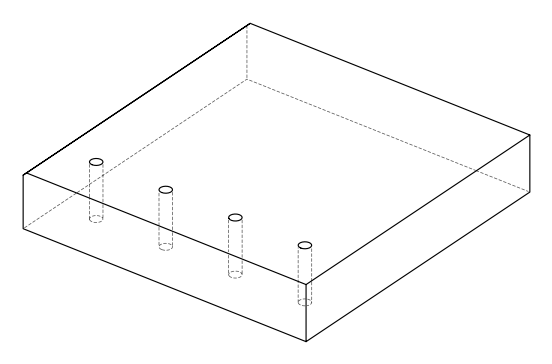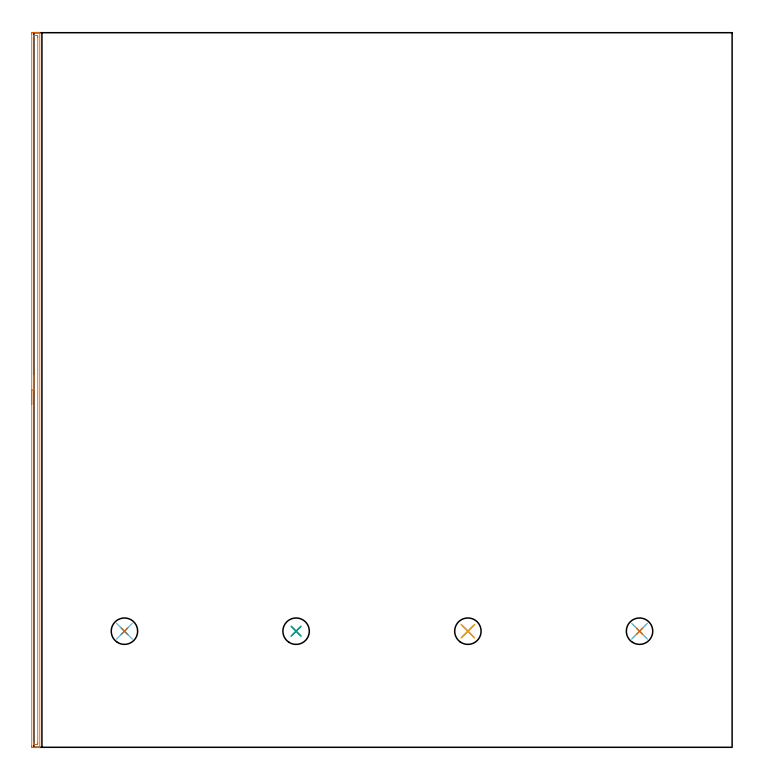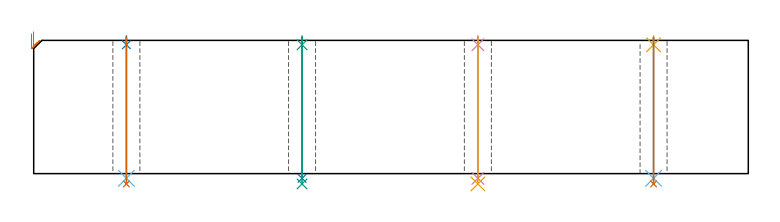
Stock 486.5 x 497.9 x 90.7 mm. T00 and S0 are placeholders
(PLAN: 13 operations, 9 tool changes, 11.5 min)
(1 AREA_MILL | FG_CHAMFER_SURFACE | UGT0205_001 | 8.16 min | 7808 mm3)
(2 SPOT_DRILL | STEP1HOLE | NXT0321_9005460120000 | 0.05 min | 182 mm3)
(3 SPOT_DRILL_1 | STEP1HOLE_1 | NXT0321_9005460120000 | 0.05 min | 182 mm3)
(4 SPOT_DRILL_2 | STEP1HOLE_2 | NXT0321_9005460120000 | 0.05 min | 182 mm3)
(5 SPOT_DRILL_3 | STEP1HOLE_3 | NXT0321_9005460120000 | 0.05 min | 182 mm3)
(6 DRILL_THROUGH_HOLE_INTO_CENTER | STEP1HOLE | NXT0301_065 | 0.39 min | 6118 mm3)
(7 DRILL_TO_ENLARGE_THROUGH_HOLE | STEP1HOLE | UGT0301_253 | 0.4 min | 17760 mm3)
(8 DRILL_THROUGH_HOLE_INTO_CENTER_1 | STEP1HOLE_1 | NXT0301_065 | 0.39 min | 6118 mm3)
(9 DRILL_TO_ENLARGE_THROUGH_HOLE_1 | STEP1HOLE_1 | UGT0301_253 | 0.4 min | 17766 mm3)
(10 DRILL_THROUGH_HOLE_INTO_CENTER_2 | STEP1HOLE_2 | NXT0301_065 | 0.39 min | 6115 mm3)
(11 DRILL_TO_ENLARGE_THROUGH_HOLE_2 | STEP1HOLE_2 | UGT0301_253 | 0.4 min | 17767 mm3)
(12 DRILL_THROUGH_HOLE_INTO_CENTER_3 | STEP1HOLE_3 | NXT0301_065 | 0.39 min | 6113 mm3)
(13 DRILL_TO_ENLARGE_THROUGH_HOLE_3 | STEP1HOLE_3 | UGT0301_253 | 0.4 min | 17764 mm3)
(TOOL UGT0205_001 | Chamfer Mill 20 x 3 x 45 deg. | D20 FL50 Z2)
(TOOL NXT0321_9005460120000 | NC Spot Drill, 142deg, 12mm, Carbide, Uncoated | D12 PA142 FL30 Z2)
(TOOL NXT0301_065 | Carbide Drill 9.4mm [860.1-0940-075A1-MM 2214] | D9.4 PA140 FL98 Z2)
(TOOL UGT0301_253 | Twist Drill 18.4 mm | D18.4 PA118 FL135 Z2)
(OP 1 AREA_MILL)
G17 G21 G94 G90
T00 M6
G54
G17 G0 G90 X-1.5 Y238.95 S1061 M3
G43 Z100.7 H0
Z95.1
G94 G1 Y238.988 Z94.228 F250.
Y239.102 Z93.363
Y239.291 Z92.512
Y239.553 Z91.68
Y239.887 Z90.874
Y240.29 Z90.1
Y240.758 Z89.364
Y241.29 Z88.672
Y241.879 Z88.029
Y242.522 Z87.44
Y243.214 Z86.908
Y243.95 Z86.44
Y244.724 Z86.037
Y245.53 Z85.703
Y246.362 Z85.441
Y247.214 Z85.252
Y248.078 Z85.138
Y248.95 Z85.1
Y496.966
X-1.499 Y497.283 Z85.101
X-1.493 Y497.853 Z85.103
X-1.491 Y497.892 Z85.105
X-0.926 Y497.9 Z85.67
X0.855 Z87.449
X1.405 Z88.002
X1.745 Z88.341
X2.296 Z88.892
X2.635 Z89.23
X3.315 Z89.914
X3.662 Z90.261
X4.053 Y497.893 Z90.644
X4.105 Y497.89 Z90.695
X4.1 Y497.733 Z90.7
Y0.17
X4.097 Y0.01 Z90.688
X4.053 Y0.007 Z90.644
X3.662 Y0. Z90.261
X3.315 Z89.914
X2.635 Z89.23
X1.405 Z88.002
X0.855 Z87.449
X0.24 Z86.835
X-0.926 Y0.001 Z85.67
X-1.176 Y0.003 Z85.42
X-1.491 Y0.008 Z85.105
X-1.493 Y0.047 Z85.103
X-1.499 Y0.617 Z85.101
X-1.5 Y1.194 Z85.1
Y248.95
X-0.086 Z86.514
X-0.085 Y495.598 Z86.515
X-0.083 Y495.699 Z86.517
X-0.079 Y495.89 Z86.521
X-0.035 Y495.892 Z86.565
X0.454 Y495.899 Z87.054
X1.745 Z88.345
X2.236 Y495.897 Z88.836
X2.635 Y495.89 Z89.235
X2.679 Y495.496 Z89.279
X2.682 Y495.449 Z89.282
X2.686 Y494.603 Z89.286
Y494.553
Y3.247
X2.681 Y2.404 Z89.281
X2.679 Y2.359 Z89.279
X2.635 Y2.01 Z89.235
X2.145 Y2.002 Z88.745
X0.855 Y2.001 Z87.455
X0.364 Y2.003 Z86.964
X-0.035 Y2.01 Z86.565
X-0.079 Y2.404 Z86.521
X-0.082 Y2.451 Z86.518
X-0.086 Y3.297 Z86.514
Y3.348
Y248.95
Y249.822 Z86.552
Y250.686 Z86.666
Y251.538 Z86.855
Y252.37 Z87.117
Y253.176 Z87.451
Y253.95 Z87.854
Y254.686 Z88.323
Y255.378 Z88.854
Y256.021 Z89.443
Y256.61 Z90.086
Y257.142 Z90.778
Y257.61 Z91.514
Y258.013 Z92.288
Y258.347 Z93.094
Y258.609 Z93.926
Y258.798 Z94.778
Y258.912 Z95.643
Y258.95 Z96.514
G0 Z100.7
M5
M2
(OP 2 SPOT_DRILL)
G17 G21 G94 G90
T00 M6
G54
G17 G0 G90 X63.1 Y80.9 S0 M3
G43 Z100.7 H0
G94 G81 G98 Z87.7 F250. R93.7
G80
M5
M2
(OP 3 SPOT_DRILL_1)
G17 G21 G94 G90
T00 M6
G54
G17 G0 G90 X182.7 Y80.9 S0 M3
G43 Z100.7 H0
G94 G81 G98 Z87.7 F250. R93.7
G80
M5
M2
(OP 4 SPOT_DRILL_2)
G17 G21 G94 G90
T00 M6
G54
G17 G0 G90 X302.4 Y80.9 S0 M3
G43 Z100.7 H0
G94 G81 G98 Z87.7 F250. R93.7
G80
M5
M2
(OP 5 SPOT_DRILL_3)
G17 G21 G94 G90
T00 M6
G54
G17 G0 G90 X422. Y80.9 S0 M3
G43 Z100.7 H0
G94 G81 G98 Z87.7 F250. R93.7
G80
M5
M2
(OP 6 DRILL_THROUGH_HOLE_INTO_CENTER)
G17 G21 G94 G90
T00 M6
G54
G17 G0 G90 X63.1 Y80.9 S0 M3
G43 Z100.7 H1
G94 G73 G98 Z-3.211 F250. Q9.391 R92.7
G80
M5
M2
(OP 7 DRILL_TO_ENLARGE_THROUGH_HOLE)
G17 G21 G94 G90
T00 M6
G54
G17 G0 G90 X63.1 Y80.9 S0 M3
G43 Z100.7 H0
G94 G73 G98 Z-7.028 F250. Q16.288 R92.7
G80
M5
M2
(OP 8 DRILL_THROUGH_HOLE_INTO_CENTER_1)
G17 G21 G94 G90
T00 M6
G54
G17 G0 G90 X182.7 Y80.9 S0 M3
G43 Z100.7 H1
G94 G73 G98 Z-3.211 F250. Q9.391 R92.7
G80
M5
M2
(OP 9 DRILL_TO_ENLARGE_THROUGH_HOLE_1)
G17 G21 G94 G90
T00 M6
G54
G17 G0 G90 X182.7 Y80.9 S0 M3
G43 Z100.7 H0
G94 G73 G98 Z-7.028 F250. Q16.288 R92.7
G80
M5
M2
(OP 10 DRILL_THROUGH_HOLE_INTO_CENTER_2)
G17 G21 G94 G90
T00 M6
G54
G17 G0 G90 X302.4 Y80.9 S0 M3
G43 Z100.7 H1
G94 G73 G98 Z-3.211 F250. Q9.391 R92.7
G80
M5
M2
(OP 11 DRILL_TO_ENLARGE_THROUGH_HOLE_2)
G17 G21 G94 G90
T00 M6
G54
G17 G0 G90 X302.4 Y80.9 S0 M3
G43 Z100.7 H0
G94 G73 G98 Z-7.028 F250. Q16.288 R92.7
G80
M5
M2
(OP 12 DRILL_THROUGH_HOLE_INTO_CENTER_3)
G17 G21 G94 G90
T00 M6
G54
G17 G0 G90 X422. Y80.9 S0 M3
G43 Z100.7 H1
G94 G73 G98 Z-3.211 F250. Q9.391 R92.7
G80
M5
M2
(OP 13 DRILL_TO_ENLARGE_THROUGH_HOLE_3)
G17 G21 G94 G90
T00 M6
G54
G17 G0 G90 X422. Y80.9 S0 M3
G43 Z100.7 H0
G94 G73 G98 Z-7.028 F250. Q16.288 R92.7
G80
M5
M2
